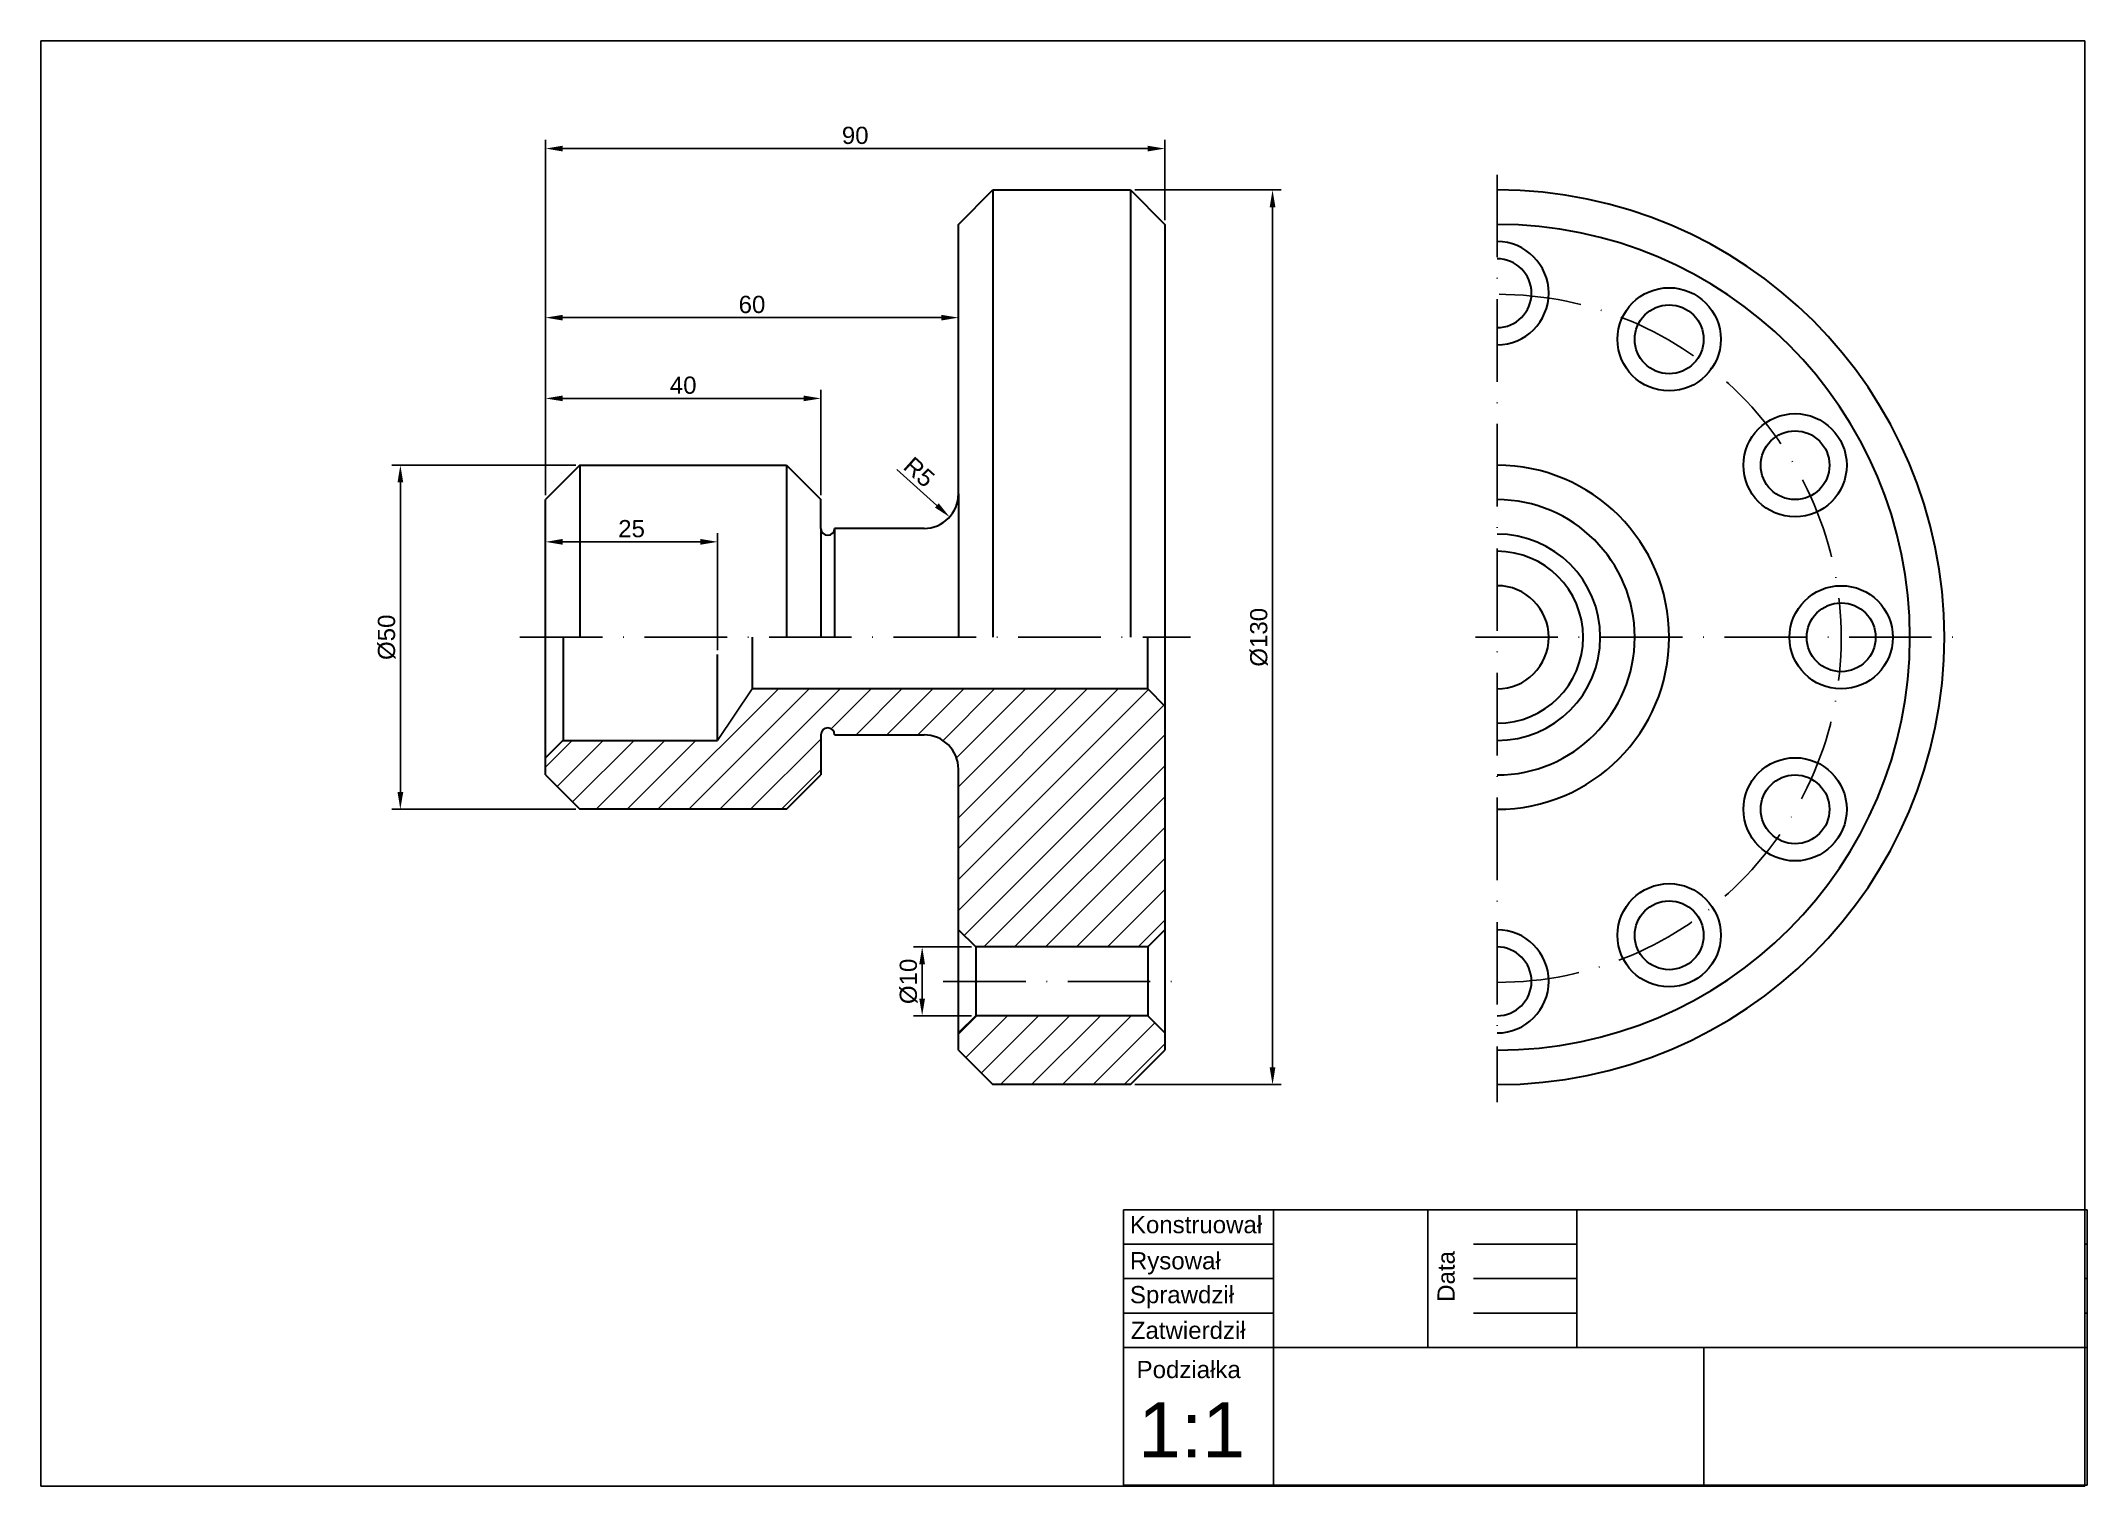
# Model space of a CAD drawing. Header units: millimetres. Extents: x 0 to 297, y 0 to 210.
import ezdxf

# ---------------------------------------------------------------- set-up
doc = ezdxf.new("R2010")
doc.units = ezdxf.units.MM
doc.linetypes.add('ACAD_ISO10W100', pattern=[18, 12, -3, 0, -3])
for name, color, linetype in [('kreskowanie', 6, 'Continuous'), ('Opis', 7, 'Continuous'), ('osie', 3, 'ACAD_ISO10W100'), ('Wymiary', 1, 'Continuous')]:
    doc.layers.add(name, color=color, linetype=linetype)
doc.layers.add('Linie grube', color=7, linetype='Continuous', lineweight=30)
doc.styles.get("Standard").update_dxf_attribs({"font": 'arial.ttf'})
doc.dimstyles.new('ISO-25', dxfattribs={"dimtxt": 2.5, "dimasz": 2.5, "dimexe": 1.25, "dimexo": 0.625, "dimtad": 1, "dimtxsty": 'Standard', "dimcen": 2.5, "dimadec": 0, "dimazin": 0, "dimtfac": 1, "dimtmove": 0, "dimatfit": 3, "dimfxl": 1, "dimarcsym": 0})

# ---------------------------------------------------------------- blocks, each defined once
blk = doc.blocks.new('*D24')
at = {"layer": 'Defpoints', "color": 0, "transparency": 16777216}
for p in [(158.33, 188.34), (158.33, 58.34), (178.98, 58.34)]:
    blk.add_point(p, dxfattribs=at)
at = {"layer": 'Wymiary', "color": 0, "lineweight": -2, "transparency": 16777216}
for p, q in [((158.96, 188.34), (180.23, 188.34)), ((178.98, 185.84), (178.98, 60.84)), ((158.96, 58.34), (180.23, 58.34))]:
    blk.add_line(p, q, dxfattribs=at)
at = {"layer": 'Wymiary', "color": 0, "transparency": 16777216}
for points in [[(178.56, 185.84), (179.39, 185.84), (178.98, 188.34)], [(178.56, 60.84), (179.39, 60.84), (178.98, 58.34)]]:
    blk.add_solid(points, dxfattribs=at)
at = {"layer": 'Wymiary', "color": 0, "transparency": 16777216, "insert": (177.01, 123.34), "char_height": 2.5, "attachment_point": 5, "rotation": 90}
blk.add_mtext('%%c130', dxfattribs=at)
blk = doc.blocks.new('*D25')
at = {"layer": 'Defpoints', "color": 0, "transparency": 16777216}
for p in [(163.33, 194.36), (163.33, 183.34), (73.33, 143.34)]:
    blk.add_point(p, dxfattribs=at)
at = {"layer": 'Wymiary', "color": 0, "lineweight": -2, "transparency": 16777216}
for p, q in [((73.33, 143.97), (73.33, 195.61)), ((75.83, 194.36), (160.83, 194.36)), ((163.33, 183.97), (163.33, 195.61))]:
    blk.add_line(p, q, dxfattribs=at)
at = {"layer": 'Wymiary', "color": 0, "transparency": 16777216}
for points in [[(75.83, 194.77), (75.83, 193.94), (73.33, 194.36)], [(160.83, 194.77), (160.83, 193.94), (163.33, 194.36)]]:
    blk.add_solid(points, dxfattribs=at)
at = {"layer": 'Wymiary', "color": 0, "transparency": 16777216, "insert": (118.33, 196.26), "char_height": 2.5, "attachment_point": 5}
blk.add_mtext('90', dxfattribs=at)
blk = doc.blocks.new('*D26')
at = {"layer": 'Defpoints', "color": 0, "transparency": 16777216}
for p in [(73.33, 158.05), (73.33, 143.34), (113.33, 143.34)]:
    blk.add_point(p, dxfattribs=at)
at = {"layer": 'Wymiary', "color": 0, "lineweight": -2, "transparency": 16777216}
for p, q in [((73.33, 143.97), (73.33, 159.3)), ((110.83, 158.05), (75.83, 158.05)), ((113.33, 143.97), (113.33, 159.3))]:
    blk.add_line(p, q, dxfattribs=at)
at = {"layer": 'Wymiary', "color": 0, "transparency": 16777216}
for points in [[(75.83, 158.47), (75.83, 157.64), (73.33, 158.05)], [(110.83, 158.47), (110.83, 157.64), (113.33, 158.05)]]:
    blk.add_solid(points, dxfattribs=at)
at = {"layer": 'Wymiary', "color": 0, "transparency": 16777216, "insert": (93.33, 159.96), "char_height": 2.5, "attachment_point": 5}
blk.add_mtext('40', dxfattribs=at)
blk = doc.blocks.new('*D27')
at = {"layer": 'Defpoints', "color": 0, "transparency": 16777216}
for p in [(73.33, 169.79), (133.33, 169.79), (133.33, 169.79)]:
    blk.add_point(p, dxfattribs=at)
at = {"layer": 'Wymiary', "color": 0, "lineweight": -2, "transparency": 16777216}
for p, q in [((73.33, 170.41), (73.33, 171.04)), ((75.83, 169.79), (130.83, 169.79)), ((133.33, 170.41), (133.33, 171.04))]:
    blk.add_line(p, q, dxfattribs=at)
at = {"layer": 'Wymiary', "color": 0, "transparency": 16777216}
for points in [[(75.83, 170.2), (75.83, 169.37), (73.33, 169.79)], [(130.83, 170.2), (130.83, 169.37), (133.33, 169.79)]]:
    blk.add_solid(points, dxfattribs=at)
at = {"layer": 'Wymiary', "color": 0, "transparency": 16777216, "insert": (103.33, 171.69), "char_height": 2.5, "attachment_point": 5}
blk.add_mtext('60', dxfattribs=at)
blk = doc.blocks.new('*D28')
at = {"layer": 'Defpoints', "color": 0, "transparency": 16777216}
for p in [(135.83, 78.34), (128.06, 68.34), (135.83, 68.34)]:
    blk.add_point(p, dxfattribs=at)
at = {"layer": 'Wymiary', "color": 0, "lineweight": -2, "transparency": 16777216}
for p, q in [((135.21, 78.34), (126.81, 78.34)), ((128.06, 75.84), (128.06, 70.84)), ((135.21, 68.34), (126.81, 68.34))]:
    blk.add_line(p, q, dxfattribs=at)
at = {"layer": 'Wymiary', "color": 0, "transparency": 16777216}
for points in [[(127.64, 75.84), (128.47, 75.84), (128.06, 78.34)], [(127.64, 70.84), (128.47, 70.84), (128.06, 68.34)]]:
    blk.add_solid(points, dxfattribs=at)
at = {"layer": 'Wymiary', "color": 0, "transparency": 16777216, "insert": (126.09, 73.34), "char_height": 2.5, "attachment_point": 5, "rotation": 90}
blk.add_mtext('%%c10', dxfattribs=at)
blk = doc.blocks.new('*D29')
at = {"layer": 'Defpoints', "color": 0, "transparency": 16777216}
for p in [(78.33, 148.34), (52.23, 98.34), (78.33, 98.34)]:
    blk.add_point(p, dxfattribs=at)
at = {"layer": 'Wymiary', "color": 0, "lineweight": -2, "transparency": 16777216}
for p, q in [((77.71, 148.34), (50.98, 148.34)), ((52.23, 145.84), (52.23, 100.84)), ((77.71, 98.34), (50.98, 98.34))]:
    blk.add_line(p, q, dxfattribs=at)
at = {"layer": 'Wymiary', "color": 0, "transparency": 16777216}
for points in [[(51.82, 145.84), (52.65, 145.84), (52.23, 148.34)], [(51.82, 100.84), (52.65, 100.84), (52.23, 98.34)]]:
    blk.add_solid(points, dxfattribs=at)
at = {"layer": 'Wymiary', "color": 0, "transparency": 16777216, "insert": (50.26, 123.34), "char_height": 2.5, "attachment_point": 5, "rotation": 90}
blk.add_mtext('%%c50', dxfattribs=at)
blk = doc.blocks.new('*D30')
at = {"layer": 'Defpoints', "color": 0, "transparency": 16777216}
for p in [(73.33, 143.34), (73.33, 137.21), (98.33, 120.84)]:
    blk.add_point(p, dxfattribs=at)
at = {"layer": 'Wymiary', "color": 0, "lineweight": -2, "transparency": 16777216}
for p, q in [((73.33, 142.72), (73.33, 135.96)), ((95.83, 137.21), (75.83, 137.21)), ((98.33, 121.47), (98.33, 138.46))]:
    blk.add_line(p, q, dxfattribs=at)
at = {"layer": 'Wymiary', "color": 0, "transparency": 16777216}
for points in [[(75.83, 137.63), (75.83, 136.79), (73.33, 137.21)], [(95.83, 137.63), (95.83, 136.79), (98.33, 137.21)]]:
    blk.add_solid(points, dxfattribs=at)
at = {"layer": 'Wymiary', "color": 0, "transparency": 16777216, "insert": (85.83, 139.11), "char_height": 2.5, "attachment_point": 5}
blk.add_mtext('25', dxfattribs=at)
blk = doc.blocks.new('*D31')
at = {"layer": 'Defpoints', "color": 0, "transparency": 16777216}
for p in [(128.33, 144.17), (132.05, 140.82)]:
    blk.add_point(p, dxfattribs=at)
at = {"layer": 'Wymiary', "color": 0, "lineweight": -2, "transparency": 16777216}
blk.add_line((124.39, 147.71), (130.19, 142.5), dxfattribs=at)
at = {"layer": 'Wymiary', "color": 0, "transparency": 16777216}
blk.add_solid([(130.47, 142.81), (129.92, 142.19), (132.05, 140.82)], dxfattribs=at)
at = {"layer": 'Wymiary', "color": 0, "transparency": 16777216, "insert": (127.63, 147.35), "char_height": 2.5, "attachment_point": 5, "rotation": 318.0421}
blk.add_mtext('R5', dxfattribs=at)

msp = doc.modelspace()

# ---------------------------------------------------------------- hatches: boundary and pattern name
at = {"layer": 'kreskowanie'}
h = msp.add_hatch(dxfattribs=at)
h.set_pattern_fill('ANSI31', color=256)
h.set_pattern_definition([(45, (-13.44, -0.2686), (-2.245064, 2.245064), [])])
h.paths.add_polyline_path([(98.335, 108.34), (75.835, 108.34), (73.335, 105.84), (73.335, 103.34), (78.335, 98.34), (108.335, 98.34), (113.335, 103.34), (113.335, 109.167, -1), (115.335, 109.167), (128.335, 109.167, -0.4142136), (133.335, 104.167), (133.335, 80.84), (135.835, 78.34), (160.835, 78.34), (163.335, 80.84), (163.335, 113.34), (160.835, 115.84), (103.335, 115.84)])
h.paths.add_polyline_path([(158.335, 58.34), (163.335, 63.34), (163.335, 65.84), (160.835, 68.34), (135.835, 68.34), (133.335, 65.84), (133.335, 63.34), (138.335, 58.34)])

# ---------------------------------------------------------------- linework, layer by layer
msp.add_lwpolyline([(0, 0), (297, 0), (297, 210), (0, 210)], close=True)
msp.add_line((98.335, 108.34), (103.335, 115.84), dxfattribs=at)
at = {"layer": 'Linie grube'}
for p, q in [((133.335, 183.34), (138.335, 188.34)), ((138.335, 188.34), (158.335, 188.34)), ((138.335, 188.34), (138.335, 123.34)), ((158.335, 188.34), (163.335, 183.34)), ((158.335, 188.34), (158.335, 123.34)), ((133.335, 144.167), (133.335, 183.34)), ((163.335, 183.34), (163.335, 65.84)), ((78.335, 148.34), (73.335, 143.34)), ((78.335, 148.34), (108.335, 148.34)), ((78.335, 148.34), (78.335, 123.34)), ((108.335, 148.34), (113.335, 143.34)), ((108.335, 148.34), (108.335, 123.34)), ((73.335, 103.34), (73.335, 143.34)), ((113.335, 139.167), (113.335, 143.34)), ((133.335, 144.167), (133.335, 123.34)), ((113.335, 139.167), (113.335, 123.34)), ((128.335, 139.167), (115.335, 139.167)), ((115.335, 139.167), (115.335, 123.34)), ((75.874, 123.34), (75.874, 108.34)), ((103.335, 123.34), (103.335, 115.84)), ((160.835, 115.84), (160.835, 123.34)), ((98.335, 108.34), (98.335, 120.84)), ((160.835, 115.84), (103.335, 115.84)), ((160.835, 115.84), (163.335, 113.34)), ((75.835, 108.34), (73.335, 105.84)), ((75.874, 108.34), (75.835, 108.34)), ((75.835, 108.34), (98.335, 108.34)), ((113.335, 109.167), (113.335, 103.34)), ((115.335, 109.167), (128.335, 109.167)), ((133.335, 80.84), (133.335, 104.167)), ((73.335, 103.34), (78.335, 98.34)), ((108.335, 98.34), (113.335, 103.34)), ((108.335, 98.34), (78.335, 98.34)), ((133.335, 63.34), (133.335, 80.84)), ((135.835, 78.34), (133.335, 80.84)), ((160.835, 78.34), (163.335, 80.84)), ((160.835, 78.34), (135.835, 78.34)), ((135.835, 78.34), (135.835, 68.34)), ((160.835, 78.34), (160.835, 68.34)), ((135.835, 68.34), (133.335, 65.84)), ((160.835, 68.34), (135.835, 68.34)), ((160.835, 68.34), (163.335, 65.84)), ((163.335, 65.84), (163.335, 63.34)), ((133.335, 63.34), (138.335, 58.34)), ((158.335, 58.34), (163.335, 63.34)), ((158.335, 58.34), (138.335, 58.34))]:
    msp.add_line(p, q, dxfattribs=at)
for centre, radius in [((236.608, 166.641), 7.5), ((236.608, 166.641), 5), ((254.909, 148.34), 7.5), ((254.909, 148.34), 5), ((261.608, 123.34), 7.5), ((261.608, 123.34), 5), ((254.909, 98.34), 7.5), ((254.909, 98.34), 5), ((236.608, 80.039), 7.5), ((236.608, 80.039), 5)]:
    msp.add_circle(centre, radius, dxfattribs=at)
for centre, radius, start, end in [((211.608, 123.34), 65, 270, 90), ((211.608, 123.34), 60, 270, 90), ((211.608, 173.34), 7.5, 270, 90), ((211.608, 173.34), 5, 270, 90), ((211.608, 123.34), 25, 270, 90), ((128.335, 144.167), 5, 270, 0), ((211.608, 123.34), 20, 270, 90), ((114.335, 139.167), 1, 180, 0), ((211.608, 123.34), 15, 270, 90), ((211.608, 123.34), 12.5, 270, 90), ((211.608, 123.34), 7.5, 270, 90), ((114.335, 109.167), 1, 0, 180), ((128.335, 104.167), 5, 0, 90), ((211.608, 73.34), 7.5, 270, 90), ((211.608, 73.34), 5, 270, 90)]:
    msp.add_arc(centre, radius, start, end, dxfattribs=at)
at = {"layer": 'Opis'}
for p, q in [((157.341, 40.15), (297.341, 40.15)), ((157.341, 0.15), (157.341, 40.15)), ((157.341, 40.15), (157.341, 35.15)), ((179.117, 40.15), (179.117, 0.15)), ((201.539, 40.15), (201.539, 20.15)), ((223.182, 40.15), (223.182, 20.15)), ((297.341, 40.15), (297.341, 0.15)), ((157.341, 35.15), (179.117, 35.15)), ((223.182, 35.15), (208.182, 35.15)), ((297, 35.15), (297.341, 35.15)), ((297.341, 35.15), (297.341, 30.15)), ((157.341, 30.15), (157.341, 25.15)), ((179.117, 30.15), (157.341, 30.15)), ((208.182, 30.15), (223.182, 30.15)), ((297.341, 30.15), (297, 30.15)), ((157.341, 25.15), (157.341, 25.15)), ((157.341, 25.15), (179.117, 25.15)), ((223.182, 25.15), (208.182, 25.15)), ((297, 25.15), (297.341, 25.15)), ((297.341, 25.15), (297.341, 20.15)), ((297, 20.15), (157.341, 20.15)), ((241.662, 20.15), (241.662, 0.15)), ((297.341, 20.15), (297, 20.15)), ((297.341, 0.15), (157.341, 0.15))]:
    msp.add_line(p, q, dxfattribs=at)
at = {"layer": 'osie'}
for p, q in [((211.608, 190.565), (211.608, 55.806)), ((69.608, 123.34), (167.031, 123.34)), ((208.453, 123.34), (277.915, 123.34)), ((131.111, 73.34), (165.256, 73.34))]:
    msp.add_line(p, q, dxfattribs=at)
msp.add_arc((211.608, 123.186), 50, 270, 90, dxfattribs=at)

# ---------------------------------------------------------------- texts
at = {"layer": 'Opis'}
for s, height, p in [('Konstruował', 2.5, (158.249, 36.743)), ('Rysował', 2.5, (158.249, 31.496)), ('Sprawdził', 2.5, (158.249, 26.572)), ('Zatwierdził', 2.5, (158.379, 21.39)), ('Podziałka', 2.5, (159.222, 15.69)), ('1:1', 8, (159.445, 4.18))]:
    msp.add_text(s, height=height, dxfattribs=at).set_placement(p)
msp.add_text('Data', height=2.5, rotation=90, dxfattribs=at).set_placement((205.443, 26.774))

# ---------------------------------------------------------------- dimensions: what is measured, and where the dimension line sits
at = {"layer": 'Wymiary'}
for base, p1, p2, picture, middle in [((163.335, 194.357), (73.335, 143.34), (163.335, 183.34), '*D25', (118.335, 196.258)), ((133.335, 169.786), (73.335, 169.786), (133.335, 169.786), '*D27', (103.335, 171.687)), ((73.335, 158.055), (113.335, 143.34), (73.335, 143.34), '*D26', (93.335, 159.956)), ((73.335, 137.209), (98.335, 120.84), (73.335, 143.34), '*D30', (85.835, 139.11))]:
    dim = msp.add_linear_dim(base=base, p1=p1, p2=p2, dimstyle='ISO-25', dxfattribs=at)
    dim.commit()
    dim.dimension.update_dxf_attribs({"geometry": picture, "text_midpoint": middle})
for base, p1, p2, text, picture, middle in [((178.978, 58.34), (158.335, 188.34), (158.335, 58.34), '%%c130', '*D24', (177.007, 123.34)), ((52.234, 98.34), (78.335, 148.34), (78.335, 98.34), '%%c50', '*D29', (50.262, 123.34)), ((128.057, 68.34), (135.835, 78.34), (135.835, 68.34), '%%c10', '*D28', (126.086, 73.34))]:
    dim = msp.add_linear_dim(base=base, p1=p1, p2=p2, angle=90, text=text, dimstyle='ISO-25', dxfattribs=at)
    dim.commit()
    dim.dimension.update_dxf_attribs({"geometry": picture, "text_midpoint": middle})
dim = msp.add_radius_dim(center=(128.335, 144.167), mpoint=(132.053, 140.824), dimstyle='ISO-25', dxfattribs=at)
dim.commit()
dim.dimension.update_dxf_attribs({"geometry": '*D31', "text_midpoint": (126.364, 145.939), "dimtype": 164})

doc.saveas('drawing.dxf')
